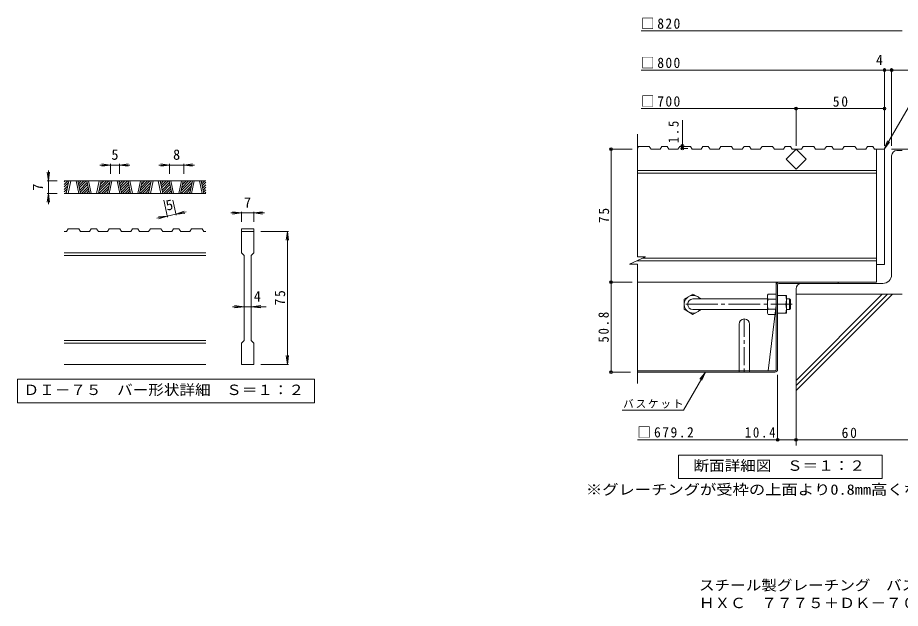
# Model space of a CAD drawing. Units: millimetres on the paper, enlarged 6 times, with parts at other scales. Extents: x -1464 to 1197, y -1180 to 1127.
# Drawn here: x -1464 to 31, y -1180 to -180 of the extents above; entities that cross this region are included whole.
import ezdxf
from ezdxf.enums import TextEntityAlignment as Align

# ---------------------------------------------------------------- set-up
doc = ezdxf.new("R2010")
doc.units = ezdxf.units.MM
doc.header["$LTSCALE"] = 6
doc.header["$PDMODE"] = 32
doc.header["$PDSIZE"] = 4.8
doc.linetypes.add('CHAIN1', pattern=[8, 5, -1, 1, -1])
doc.linetypes.add('CHAIN2', pattern=[12, 9, -1, 1, -1])
for name, color, linetype, lineweight in [('D-0', 2, 'Continuous', 9), ('D-1', 2, 'Continuous', 9), ('D-2', 3, 'Continuous', 9), ('D-4', 7, 'Continuous', 9), ('D-5', 7, 'Continuous', 9), ('D-6', 6, 'Continuous', 5), ('D-7', 2, 'Continuous', 9), ('D-9', 2, 'Continuous', 9), ('D-B', 2, 'Continuous', 9)]:
    doc.layers.add(name, color=color, linetype=linetype, lineweight=lineweight)
doc.layers.add('F-5_F-5ﾚｲﾔ', color=2, linetype='Continuous')
doc.styles.add('ＭＳ ゴシック', font='')
doc.styles.get('ＭＳ ゴシック').set_extended_font_data('MS Gothic')

msp = doc.modelspace()

# ---------------------------------------------------------------- linework, layer by layer
at = {"layer": 'D-0'}
for p, q in [((-242.378, -699.213), (-242.378, -777.813)), ((-224.378, -699.213), (-224.378, -777.813)), ((-242.378, -777.813), (-242.378, -780.213)), ((-224.378, -777.813), (-224.378, -780.213))]:
    msp.add_line(p, q, dxfattribs=at)
at = {"layer": 'D-0', "linetype": 'CHAIN1'}
msp.add_line((-233.378, -690.213), (-233.378, -780.213), dxfattribs=at)
at = {"layer": 'D-0'}
msp.add_arc((-233.378, -699.213), 9, 0, 180, dxfattribs=at)
at = {"layer": 'D-1'}
for p, q in [((16.196, -414.213), (16.196, -615.213)), ((25.196, -405.213), (34.196, -405.213)), ((-145.804, -639.213), (-145.804, -648.213)), ((-136.804, -630.213), (1.196, -630.213)), ((34.196, -648.213), (-145.804, -648.213))]:
    msp.add_line(p, q, dxfattribs=at)
at = {"layer": 'D-1', "color": 3}
for p, q in [((-194.402, -656.313), (-320.402, -656.313)), ((-162.013, -656.313), (-156.913, -656.313)), ((-156.913, -674.313), (-156.913, -656.313)), ((-156.913, -656.313), (-155.413, -657.813)), ((-155.413, -672.813), (-155.413, -657.813)), ((-156.913, -674.313), (-155.413, -672.813)), ((-194.402, -674.313), (-320.402, -674.313)), ((-162.013, -674.313), (-156.913, -674.313))]:
    msp.add_line(p, q, dxfattribs=at)
at = {"layer": 'D-1'}
for centre, radius, start, end in [((25.196, -414.213), 9, 90, 180), ((1.196, -615.213), 15, 270, 0), ((-136.804, -639.213), 9, 90, 180)]:
    msp.add_arc(centre, radius, start, end, dxfattribs=at)
at = {"layer": 'D-1', "color": 3}
msp.add_arc((-320.402, -665.313), 9, 90, 270, dxfattribs=at)
at = {"layer": 'D-2'}
for p, q in [((-414.404, -585.301), (-414.404, -377.613)), ((-412.463, -398.313), (-414.404, -401.225)), ((-394.463, -398.313), (-412.463, -398.313)), ((-394.463, -398.313), (-391.463, -402.813)), ((-376.124, -402.813), (-391.463, -402.813)), ((-373.124, -398.313), (-376.124, -402.813)), ((-364.124, -398.313), (-373.124, -398.313)), ((-364.124, -398.313), (-361.123, -402.813)), ((-361.123, -402.813), (-345.785, -402.813)), ((-342.784, -398.313), (-345.785, -402.813)), ((-324.785, -398.313), (-342.784, -398.313)), ((-324.785, -398.313), (-321.785, -402.813)), ((-306.445, -402.813), (-321.785, -402.813)), ((-303.445, -398.313), (-306.445, -402.813)), ((-294.445, -398.313), (-303.445, -398.313)), ((-294.445, -398.313), (-291.445, -402.813)), ((-291.445, -402.813), (-276.106, -402.813)), ((-273.107, -398.313), (-276.106, -402.813)), ((-255.107, -398.313), (-273.107, -398.313)), ((-255.107, -398.313), (-252.107, -402.813)), ((-236.767, -402.813), (-252.107, -402.813)), ((-233.767, -398.313), (-236.767, -402.813)), ((-224.767, -398.313), (-233.767, -398.313)), ((-224.767, -398.313), (-221.767, -402.813)), ((-221.767, -402.813), (-206.428, -402.813)), ((-203.428, -398.313), (-206.428, -402.813)), ((-185.428, -398.313), (-203.428, -398.313)), ((-185.428, -398.313), (-182.428, -402.813)), ((-167.089, -402.813), (-182.428, -402.813)), ((-164.089, -398.313), (-167.089, -402.813)), ((-155.089, -398.313), (-164.089, -398.313)), ((-155.089, -398.313), (-152.089, -402.813)), ((-152.089, -402.813), (-136.75, -402.813)), ((-133.75, -398.313), (-136.75, -402.813)), ((-115.751, -398.313), (-133.75, -398.313)), ((-115.751, -398.313), (-112.75, -402.813)), ((-97.411, -402.813), (-112.75, -402.813)), ((-94.411, -398.313), (-97.411, -402.813)), ((-85.411, -398.313), (-94.411, -398.313)), ((-85.411, -398.313), (-82.411, -402.813)), ((-82.411, -402.813), (-67.072, -402.813)), ((-64.072, -398.313), (-67.072, -402.813)), ((-46.073, -398.313), (-64.072, -398.313)), ((-46.073, -398.313), (-43.072, -402.813)), ((-27.733, -402.813), (-43.072, -402.813)), ((-24.733, -398.313), (-27.733, -402.813)), ((-15.733, -398.313), (-24.733, -398.313)), ((-15.733, -398.313), (-12.733, -402.813)), ((4.196, -402.813), (-12.733, -402.813)), ((-9.304, -402.813), (-9.304, -627.813)), ((4.196, -402.813), (4.196, -597.813)), ((-414.404, -438.813), (-9.304, -438.813)), ((-414.404, -443.313), (-9.304, -443.313)), ((-1385.402, -462.483), (-1379.575, -456.656)), ((-1385.402, -458.241), (-1383.817, -456.656)), ((-1145.402, -456.656), (-1385.402, -456.656)), ((-1385.402, -466.726), (-1378.048, -459.372)), ((-1381.961, -477.656), (-1377.467, -456.656)), ((-1378.961, -477.656), (-1374.467, -456.656)), ((-1365.467, -456.656), (-1360.973, -477.656)), ((-1362.467, -456.656), (-1357.973, -477.656)), ((-1362.174, -458.023), (-1360.807, -456.656)), ((-1361.426, -461.518), (-1356.564, -456.656)), ((-1360.678, -465.013), (-1352.322, -456.656)), ((-1359.93, -468.508), (-1348.079, -456.656)), ((-1359.183, -472.002), (-1346.547, -459.367)), ((-1358.435, -475.497), (-1345.799, -462.862)), ((-1342.633, -477.656), (-1347.127, -456.656)), ((-1339.633, -477.656), (-1344.127, -456.656)), ((-1326.139, -456.656), (-1330.633, -477.656)), ((-1323.127, -456.656), (-1327.621, -477.656)), ((-1326.729, -473.49), (-1309.895, -456.656)), ((-1326.653, -477.656), (-1308.369, -459.372)), ((-1325.574, -468.093), (-1314.138, -456.656)), ((-1324.419, -462.695), (-1318.381, -456.656)), ((-1323.264, -457.297), (-1322.623, -456.656)), ((-1312.281, -477.656), (-1307.787, -456.656)), ((-1309.281, -477.656), (-1304.787, -456.656)), ((-1295.787, -456.656), (-1291.293, -477.656)), ((-1292.787, -456.656), (-1288.293, -477.656)), ((-1292.495, -458.023), (-1291.128, -456.656)), ((-1291.747, -461.518), (-1286.885, -456.656)), ((-1290.999, -465.013), (-1282.643, -456.656)), ((-1290.251, -468.508), (-1278.4, -456.656)), ((-1289.503, -472.002), (-1276.868, -459.367)), ((-1288.756, -475.497), (-1276.12, -462.862)), ((-1272.954, -477.656), (-1277.448, -456.656)), ((-1269.954, -477.656), (-1274.448, -456.656)), ((-1256.46, -456.656), (-1260.954, -477.656)), ((-1253.448, -456.656), (-1257.942, -477.656)), ((-1257.05, -473.49), (-1240.216, -456.656)), ((-1256.974, -477.656), (-1238.689, -459.372)), ((-1255.895, -468.093), (-1244.459, -456.656)), ((-1254.74, -462.695), (-1248.701, -456.656)), ((-1253.585, -457.297), (-1252.944, -456.656)), ((-1242.602, -477.656), (-1238.108, -456.656)), ((-1239.602, -477.656), (-1235.108, -456.656)), ((-1226.108, -456.656), (-1221.614, -477.656)), ((-1223.108, -456.656), (-1218.614, -477.656)), ((-1222.816, -458.023), (-1221.449, -456.656)), ((-1222.068, -461.518), (-1217.206, -456.656)), ((-1221.32, -465.013), (-1212.963, -456.656)), ((-1220.572, -468.508), (-1208.721, -456.656)), ((-1219.824, -472.002), (-1207.189, -459.367)), ((-1219.076, -475.497), (-1206.441, -462.862)), ((-1203.275, -477.656), (-1207.769, -456.656)), ((-1200.275, -477.656), (-1204.769, -456.656)), ((-1186.781, -456.656), (-1191.275, -477.656)), ((-1183.769, -456.656), (-1188.263, -477.656)), ((-1187.371, -473.49), (-1170.537, -456.656)), ((-1187.294, -477.656), (-1169.01, -459.372)), ((-1186.216, -468.093), (-1174.78, -456.656)), ((-1185.061, -462.695), (-1179.022, -456.656)), ((-1183.906, -457.297), (-1183.265, -456.656)), ((-1172.923, -477.656), (-1168.429, -456.656)), ((-1169.923, -477.656), (-1165.429, -456.656)), ((-1156.429, -456.656), (-1151.935, -477.656)), ((-1153.429, -456.656), (-1148.935, -477.656)), ((-1153.136, -458.023), (-1151.769, -456.656)), ((-1152.389, -461.518), (-1147.527, -456.656)), ((-1151.641, -465.013), (-1145.402, -458.774)), ((-1150.893, -468.508), (-1145.402, -463.016)), ((-1385.402, -470.969), (-1379.203, -464.77)), ((-1385.402, -475.211), (-1380.358, -470.168)), ((-1145.402, -477.656), (-1385.402, -477.656)), ((-1383.604, -477.656), (-1381.513, -475.565)), ((-1356.351, -477.656), (-1345.051, -466.356)), ((-1352.109, -477.656), (-1344.303, -469.851)), ((-1347.866, -477.656), (-1343.556, -473.346)), ((-1343.623, -477.656), (-1342.808, -476.841)), ((-1322.41, -477.656), (-1309.524, -464.77)), ((-1318.168, -477.656), (-1310.679, -470.168)), ((-1313.925, -477.656), (-1311.834, -475.565)), ((-1286.672, -477.656), (-1275.372, -466.356)), ((-1282.43, -477.656), (-1274.624, -469.851)), ((-1278.187, -477.656), (-1273.876, -473.346)), ((-1273.944, -477.656), (-1273.128, -476.841)), ((-1252.731, -477.656), (-1239.844, -464.77)), ((-1248.488, -477.656), (-1241, -470.168)), ((-1244.246, -477.656), (-1242.155, -475.565)), ((-1216.993, -477.656), (-1205.693, -466.356)), ((-1212.75, -477.656), (-1204.945, -469.851)), ((-1208.508, -477.656), (-1204.197, -473.346)), ((-1204.265, -477.656), (-1203.449, -476.841)), ((-1183.052, -477.656), (-1170.165, -464.77)), ((-1178.809, -477.656), (-1171.32, -470.168)), ((-1174.567, -477.656), (-1172.475, -475.565)), ((-1150.145, -472.002), (-1145.402, -467.259)), ((-1149.397, -475.497), (-1145.402, -471.502)), ((-1147.314, -477.656), (-1145.402, -475.744)), ((-1381.909, -542.156), (-1378.909, -537.656)), ((-1360.921, -537.656), (-1378.909, -537.656)), ((-1360.921, -537.656), (-1357.921, -542.156)), ((-1342.581, -542.156), (-1339.581, -537.656)), ((-1330.581, -537.656), (-1339.581, -537.656)), ((-1330.581, -537.656), (-1327.569, -542.156)), ((-1312.229, -542.156), (-1309.229, -537.656)), ((-1291.241, -537.656), (-1309.229, -537.656)), ((-1291.241, -537.656), (-1288.241, -542.156)), ((-1272.902, -542.156), (-1269.902, -537.656)), ((-1260.902, -537.656), (-1269.902, -537.656)), ((-1260.902, -537.656), (-1257.89, -542.156)), ((-1242.55, -542.156), (-1239.55, -537.656)), ((-1221.562, -537.656), (-1239.55, -537.656)), ((-1221.562, -537.656), (-1218.562, -542.156)), ((-1203.222, -542.156), (-1200.222, -537.656)), ((-1191.222, -537.656), (-1200.222, -537.656)), ((-1191.222, -537.656), (-1188.21, -542.156)), ((-1172.871, -542.156), (-1169.871, -537.656)), ((-1151.883, -537.656), (-1169.871, -537.656)), ((-1151.883, -537.656), (-1148.883, -542.156)), ((-1085.402, -537.656), (-1064.402, -537.656)), ((-1085.402, -537.656), (-1085.402, -542.156)), ((-1064.402, -537.656), (-1064.402, -542.156)), ((-1381.909, -542.156), (-1385.402, -542.156)), ((-1342.581, -542.156), (-1357.921, -542.156)), ((-1312.229, -542.156), (-1327.569, -542.156)), ((-1272.902, -542.156), (-1288.241, -542.156)), ((-1242.55, -542.156), (-1257.89, -542.156)), ((-1203.222, -542.156), (-1218.562, -542.156)), ((-1172.871, -542.156), (-1188.21, -542.156)), ((-1145.402, -542.156), (-1148.883, -542.156)), ((-1085.402, -578.156), (-1085.402, -542.156)), ((-1085.402, -542.156), (-1064.402, -542.156)), ((-1064.402, -542.156), (-1064.402, -578.156)), ((-1145.402, -578.156), (-1385.402, -578.156)), ((-1145.402, -582.656), (-1385.402, -582.656)), ((-1085.402, -578.156), (-1080.902, -582.656)), ((-1080.902, -726.656), (-1080.902, -582.656)), ((-1068.902, -582.656), (-1064.402, -578.156)), ((-1068.902, -582.656), (-1068.902, -726.656)), ((-427.674, -597.725), (-400.915, -585.301)), ((-427.674, -597.725), (-414.404, -597.725)), ((-9.304, -591.813), (-414.941, -591.813)), ((-400.915, -585.301), (-414.404, -585.301)), ((-414.404, -799.713), (-414.404, -597.725)), ((-9.304, -587.313), (-405.249, -587.313)), ((4.196, -597.813), (-9.304, -597.813)), ((-9.304, -627.813), (-414.404, -627.813)), ((-1145.402, -726.656), (-1385.402, -726.656)), ((-1145.402, -731.156), (-1385.402, -731.156)), ((-1085.402, -731.156), (-1080.902, -726.656)), ((-1085.402, -767.156), (-1085.402, -731.156)), ((-1068.902, -726.656), (-1064.402, -731.156)), ((-1064.402, -731.156), (-1064.402, -767.156)), ((-1145.402, -767.156), (-1385.402, -767.156)), ((-1064.402, -767.156), (-1085.402, -767.156))]:
    msp.add_line(p, q, dxfattribs=at)
msp.add_lwpolyline([(-145.804, -436.754), (-162.774, -419.784), (-145.804, -402.813), (-128.833, -419.784)], close=True, dxfattribs=at)
at = {"layer": 'D-4'}
for p, q in [((-408.405, -202.493), (34.197, -202.493)), ((-408.405, -268.91), (51.817, -268.91)), ((4.196, -397.44), (4.196, -267.111)), ((16.196, -397.44), (16.196, -267.111)), ((-408.405, -334.161), (4.196, -334.161)), ((-145.803, -397.44), (-145.803, -332.361)), ((-338.382, -401.613), (-338.382, -353.848)), ((-423.233, -402.813), (-461.033, -402.813)), ((-459.234, -627.813), (-459.234, -402.813)), ((-328.93, -401.613), (-340.182, -401.613)), ((192.763, -402.813), (16.196, -402.813)), ((-1307.102, -429.656), (-1325.102, -429.656)), ((-1307.102, -429.656), (-1321.974, -427.698)), ((-1307.102, -429.656), (-1321.974, -431.614)), ((-1307.102, -427.856), (-1307.102, -444.656)), ((-1292.102, -429.656), (-1307.102, -429.656)), ((-1292.102, -429.656), (-1277.231, -427.698)), ((-1292.102, -427.856), (-1292.102, -444.656)), ((-1292.102, -429.656), (-1274.102, -429.656)), ((-1292.102, -429.656), (-1277.231, -431.614)), ((-1207.083, -429.656), (-1225.083, -429.656)), ((-1207.083, -429.656), (-1221.955, -427.698)), ((-1207.083, -429.656), (-1221.955, -431.614)), ((-1207.083, -427.856), (-1207.083, -444.656)), ((-1183.083, -429.656), (-1207.083, -429.656)), ((-1183.083, -429.656), (-1168.212, -427.698)), ((-1183.083, -427.856), (-1183.083, -444.656)), ((-1183.083, -429.656), (-1165.083, -429.656)), ((-1183.083, -429.656), (-1168.212, -431.614)), ((-1412.402, -456.656), (-1414.36, -441.785)), ((-1412.402, -456.656), (-1412.402, -438.656)), ((-1412.402, -456.656), (-1410.444, -441.785)), ((-1414.202, -456.656), (-1397.402, -456.656)), ((-1412.402, -456.656), (-1412.402, -477.656)), ((-1412.402, -477.656), (-1414.36, -492.528)), ((-1414.202, -477.656), (-1397.402, -477.656)), ((-1412.402, -477.656), (-1412.402, -495.656)), ((-1412.402, -477.656), (-1410.444, -492.528)), ((-1210.625, -517.758), (-1216.696, -489.391)), ((-1195.957, -514.62), (-1201.356, -489.391)), ((-1196.334, -512.859), (-1182.201, -507.833)), ((-1211.002, -515.998), (-1228.604, -519.765)), ((-1211.002, -515.998), (-1225.954, -517.196)), ((-1211.002, -515.998), (-1225.135, -521.025)), ((-1196.334, -512.859), (-1211.002, -515.998)), ((-1196.334, -512.859), (-1178.733, -509.093)), ((-1196.334, -512.859), (-1181.382, -511.662)), ((-1085.402, -510.656), (-1103.402, -510.656)), ((-1085.402, -510.656), (-1100.273, -508.699)), ((-1085.402, -510.656), (-1100.273, -512.614)), ((-1085.402, -508.856), (-1085.402, -525.656)), ((-1064.402, -510.656), (-1085.402, -510.656)), ((-1064.402, -510.656), (-1049.53, -508.699)), ((-1064.402, -508.856), (-1064.402, -525.656)), ((-1064.402, -510.656), (-1046.402, -510.656)), ((-1064.402, -510.656), (-1049.53, -512.614)), ((-1005.602, -542.156), (-1052.402, -542.156)), ((-1007.402, -542.156), (-1009.36, -557.028)), ((-1007.402, -767.156), (-1007.402, -542.156)), ((-1007.402, -542.156), (-1005.444, -557.028)), ((-423.233, -627.813), (-461.033, -627.813)), ((-459.234, -627.813), (-459.234, -780.213)), ((-1080.902, -669.656), (-1100.402, -669.656)), ((-1080.902, -669.656), (-1097.274, -667.698)), ((-1080.902, -669.656), (-1097.274, -671.614)), ((-1068.902, -669.656), (-1080.902, -669.656)), ((-1068.902, -669.656), (-1052.53, -667.698)), ((-1068.902, -669.656), (-1043.402, -669.656)), ((-1068.902, -669.656), (-1052.53, -671.614)), ((-1007.402, -767.156), (-1009.36, -752.285)), ((-1007.402, -767.156), (-1005.444, -752.285)), ((-1005.602, -767.156), (-1052.402, -767.156)), ((-461.034, -780.213), (-426.404, -780.213)), ((-177.002, -896.649), (-177.002, -785.013)), ((-177.002, -894.849), (-414.404, -894.849)), ((-145.803, -894.849), (-177.002, -894.849)), ((-145.803, -894.849), (109.354, -894.849))]:
    msp.add_line(p, q, dxfattribs=at)
for p in [(4.196, -268.91), (16.196, -268.91), (-145.803, -334.161), (4.196, -334.161), (-459.234, -402.813), (-338.382, -397.113), (-338.382, -401.613), (-459.234, -627.813), (-459.234, -780.213), (-177.002, -894.849), (-145.803, -894.849)]:
    msp.add_point(p, dxfattribs=at)
at = {"layer": 'D-5'}
for p, q in [((3.503, -402.813), (96.154, -242.337)), ((3.503, -402.813), (9.243, -388.955)), ((3.503, -402.813), (12.635, -390.913)), ((-961.409, -792.33), (-1464.394, -792.33)), ((-1464.394, -792.33), (-1464.394, -832.201)), ((-961.409, -832.201), (-961.409, -792.33)), ((-336.648, -844.724), (-299.402, -780.213)), ((-299.402, -780.213), (-308.534, -792.113)), ((-299.402, -780.213), (-305.143, -794.071)), ((-1464.394, -832.201), (-961.409, -832.201)), ((-440.518, -844.724), (-336.648, -844.724))]:
    msp.add_line(p, q, dxfattribs=at)
at = {"layer": 'D-5', "color": 2}
for p, q in [((-345.001, -921), (0, -921)), ((-345.001, -960), (-345.001, -921)), ((0, -921), (0, -960)), ((0, -960), (-345.001, -960))]:
    msp.add_line(p, q, dxfattribs=at)
at = {"layer": 'D-6'}
for p, q in [((-145.803, -648.213), (-145.803, -904.152)), ((-145.802, -811.386), (17.371, -648.213)), ((-145.802, -802.902), (8.887, -648.213)), ((-145.802, -794.417), (0.403, -648.213))]:
    msp.add_line(p, q, dxfattribs=at)
at = {"layer": 'D-7'}
for p, q in [((-179.402, -627.813), (-414.404, -627.813)), ((-179.402, -627.813), (-179.402, -630.213)), ((-179.402, -630.213), (-179.402, -632.613)), ((-179.402, -632.613), (-179.402, -775.813)), ((-177.002, -632.213), (-177.002, -775.413)), ((-175.002, -630.213), (-74.402, -630.213)), ((-179.413, -666.813), (-193.249, -777.813)), ((-414.404, -777.813), (-181.402, -777.813)), ((-181.802, -780.213), (-414.404, -780.213))]:
    msp.add_line(p, q, dxfattribs=at)
msp.add_lwpolyline([(-174.602, -627.813), (-74.402, -627.813), (-74.402, -630.213)], dxfattribs=at)
for centre, radius, start, end in [((-174.602, -632.613), 4.8, 90, 180), ((-175.002, -632.213), 2, 90, 180), ((-181.802, -775.413), 4.8, 270, 0), ((-181.402, -775.813), 2, 270, 0)]:
    msp.add_arc(centre, radius, start, end, dxfattribs=at)
at = {"layer": 'D-9'}
for p, q in [((-320.402, -648.063), (-335.402, -656.723)), ((-335.402, -656.723), (-335.402, -673.903)), ((-320.402, -648.063), (-306.113, -656.313)), ((-177.013, -680.313), (-177.013, -650.313)), ((-177.013, -650.313), (-162.013, -650.313)), ((-162.013, -680.313), (-162.013, -650.313)), ((-177.013, -665.313), (-163.312, -665.313)), ((-320.402, -682.563), (-335.402, -673.903)), ((-320.402, -682.563), (-306.113, -674.313)), ((-177.013, -680.313), (-162.013, -680.313))]:
    msp.add_line(p, q, dxfattribs=at)
for centre, radius, start, end in [((-320.402, -665.313), 15, 36.87019, 323.12981), ((-184.312, -657.813), 22.3, 340.34633, 19.65366), ((-184.312, -672.813), 22.3, 340.34633, 19.65366)]:
    msp.add_arc(centre, radius, start, end, dxfattribs=at)
at = {"layer": 'D-B'}
for p, q in [((-194.402, -650.313), (-193.103, -648.063)), ((-194.402, -680.313), (-194.402, -650.313)), ((-179.402, -648.063), (-193.103, -648.063)), ((-193.103, -656.723), (-179.402, -656.723)), ((-194.402, -680.313), (-193.103, -682.563)), ((-193.103, -673.903), (-179.402, -673.903)), ((-179.402, -682.563), (-193.103, -682.563))]:
    msp.add_line(p, q, dxfattribs=at)
at = {"layer": 'D-B', "color": 3, "linetype": 'CHAIN2'}
msp.add_line((-332.402, -665.313), (-152.413, -665.313), dxfattribs=at)
at = {"layer": 'D-B'}
for centre, radius, start, end in [((-184.556, -652.998), 9.869, 149.99998, 176.07924), ((-186.198, -652.293), 8.204, 180.2103, 212.68507), ((-165.354, -665.313), 29.048, 162.79973, 197.20026), ((-186.198, -678.334), 8.204, 147.31491, 179.78969), ((-184.556, -677.629), 9.869, 183.92075, 210)]:
    msp.add_arc(centre, radius, start, end, dxfattribs=at)

# ---------------------------------------------------------------- texts
at = {"layer": 'D-4', "color": 2, "style": 'ＭＳ ゴシック'}
for s, p in [('4', (-10.408, -265.91)), ('5', (-1305.602, -426.056)), ('8', (-1201.083, -426.056)), ('7', (-1080.902, -507.056)), ('4', (-1064.402, -666.056))]:
    msp.add_text(s, height=17.6, dxfattribs=at).set_placement(p, align=Align.BOTTOM_LEFT)
for s, rotation, p in [('7', 90, (-1416.002, -473.156)), ('5', 12.079, (-1210.289, -512.164))]:
    msp.add_text(s, height=17.6, rotation=rotation, dxfattribs=at).set_placement(p, align=Align.BOTTOM_LEFT)
at = {"layer": 'D-4', "color": 2, "char_height": 17.6, "attachment_point": 7, "style": 'ＭＳ ゴシック'}
for s, insert in [('\\T1.21;\\W0.95;□820', (-408.405, -199.461)), ('\\T1.21;\\W0.95;□800', (-408.405, -265.881)), ('\\T1.21;\\W0.95;□700', (-408.405, -331.161)), ('\\T1.27;\\W0.95;50', (-83.554, -331.162)), ('\\T1.23;\\W0.95;□679.2', (-414.404, -891.249)), ('\\T1.28;\\W0.9;10.4', (-232.653, -891.249)), ('\\T1.27;\\W0.95;60', (-68.553, -891.849))]:
    msp.add_mtext(s, dxfattribs=dict(at, insert=insert))
at = {"layer": 'D-4', "color": 2, "char_height": 17.6, "attachment_point": 7, "rotation": 90, "style": 'ＭＳ ゴシック'}
for s, insert in [('\\T1.27;\\W0.9;1.5', (-344.382, -392.848)), ('\\T1.27;\\W0.95;75', (-462.234, -528.063)), ('\\T1.27;\\W0.95;75', (-1011.002, -667.406)), ('\\T1.28;\\W0.9;50.8', (-462.834, -730.263))]:
    msp.add_mtext(s, dxfattribs=dict(at, insert=insert))
at = {"layer": 'D-5', "color": 2, "style": 'ＭＳ ゴシック'}
for s, width, p in [('ＤＩ－７５\u3000バー形状詳細\u3000Ｓ＝１：２', 1.1, (-1454.402, -824.265)), ('断面詳細図\u3000Ｓ＝１：２', 1.1, (-319.501, -952.5)), ('※グレーチングが受枠の上面より0.8mm高くなります。', 1.15, (-501.751, -993))]:
    msp.add_text(s, height=17.6, dxfattribs=dict(at, width=width)).set_placement(p, align=Align.BOTTOM_LEFT)
at = {"layer": 'D-5', "insert": (-438.648, -841.869), "char_height": 13.2, "attachment_point": 7, "style": 'ＭＳ ゴシック'}
msp.add_mtext('\\T1.17;バスケット', dxfattribs=at)
at = {"layer": 'F-5_F-5ﾚｲﾔ', "style": 'ＭＳ ゴシック', "width": 1.1}
for s, p in [('スチール製グレーチング\u3000バスケット付\u3000枠付正方形型\u3000滑り止め模様付\u3000集水桝用', (-310.168, -1155)), ('ＨＸＣ\u3000７７７５＋ＤＫ－７００－Ｚ', (-310.168, -1185))]:
    msp.add_text(s, height=17.6, dxfattribs=at).set_placement(p, align=Align.BOTTOM_LEFT)

doc.saveas('drawing.dxf')
